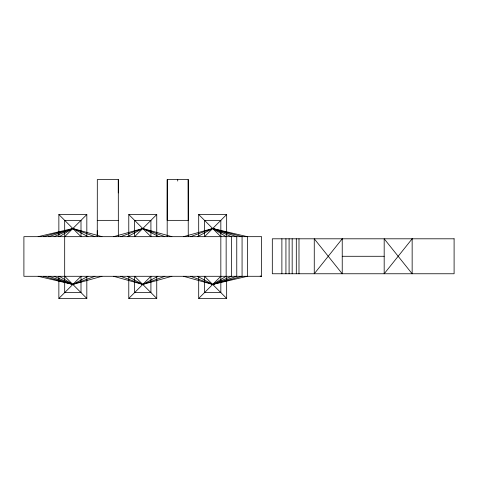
<?xml version="1.0" encoding="UTF-8"?>
<svg xmlns="http://www.w3.org/2000/svg" width="478" height="478" viewBox="0 0 478 478"><rect width="100%" height="100%" fill="white"/><g stroke="black" fill="none" stroke-linecap="round" stroke-linejoin="round"><path stroke-width="0.72" d="M97.273 230.737L97.267 236.67L97.315 179.567L118.293 179.567L118.335 236.67M167.234 179.567L167.186 220.352L188.254 220.352L188.207 179.567L167.234 179.567L167.186 236.67M64.685 236.67L86.829 214.526L86.829 236.61M58.86 276.29L58.86 298.433L81.003 276.29L81.003 292.602L64.685 292.602L64.685 220.352L81.003 220.352L81.003 236.67L58.86 214.526L58.86 236.67M156.748 236.61L156.748 214.526L134.605 236.67L134.605 220.352L150.917 220.352L150.917 236.67L128.779 214.526L128.779 236.61M128.779 276.35L128.779 298.433L150.917 276.29L150.917 292.602L134.605 292.602L134.605 276.29L156.748 298.433L156.748 276.35M226.662 236.61L226.662 214.526L204.524 236.67L204.524 220.352L220.836 220.352L220.836 292.602L204.524 292.602L204.524 276.29L226.662 298.433L226.662 276.35M198.699 276.35L198.699 298.433L220.836 276.29M59.38 236.67L72.841 228.514L101.975 236.67M127.614 236.67L142.761 228.514L171.895 236.67M87.994 276.29L72.841 284.446L38.144 276.29M197.534 236.67L212.68 228.514L247.383 236.67L247.383 276.29L212.68 284.446L183.546 276.29M157.913 276.29L142.761 284.446L113.627 276.29M54.068 236.67L72.841 228.514L94.985 236.67M120.623 236.67L142.761 228.514L164.904 236.67M190.537 236.67L212.68 228.514L242.071 236.67L242.071 276.29L212.68 284.446L190.537 276.29M94.985 276.29L72.841 284.446L43.45 276.29M164.904 276.29L142.761 284.446L120.623 276.29M48.762 236.67L72.841 228.514L87.994 236.67M113.627 236.67L142.761 228.514L159.054 236.67M183.546 236.67L212.68 228.514L236.765 236.67L236.765 276.29L212.68 284.446L197.534 276.29M101.975 276.29L72.841 284.446L48.762 276.29M171.895 276.29L142.761 284.446L127.614 276.29M43.45 236.67L72.841 228.514L38.144 236.67M58.86 214.526L86.829 214.526M128.779 214.526L156.748 214.526M198.699 236.61L198.699 214.526L226.662 214.526M97.267 220.352L118.335 220.352M342.23 256.286L384.181 256.286M261.621 276.29L23.9 276.29L23.9 236.67L261.621 236.67L261.621 276.29L260.169 276.045M58.86 298.433L86.829 298.433L86.829 276.35M128.779 298.433L156.748 298.433M198.699 298.433L226.662 298.433M54.068 276.29L72.841 284.446L59.38 276.29M198.699 214.526L220.836 236.67M64.685 276.29L86.829 298.433M298.989 238.803L298.989 273.763M296.306 238.803L296.306 273.763M292.172 238.803L292.172 273.763M289.088 238.803L289.088 273.763M285.934 238.803L285.934 273.763M281.883 238.803L281.883 273.763M188.207 179.567L188.254 236.67M177.72 179.567L177.72 181.054M118.293 179.567L118.293 192.915M342.23 238.803L314.261 273.763L314.261 238.803L342.23 273.763L342.23 238.803M412.15 238.803L384.181 273.763L384.181 238.803L412.15 273.763L412.15 238.803M226.148 276.29L212.68 284.446L231.454 276.29L231.454 236.67L212.68 228.514L226.148 236.67L226.148 276.29M454.1 238.803L272.311 238.803L272.311 273.763L454.1 273.763L454.1 238.803"/></g></svg>
